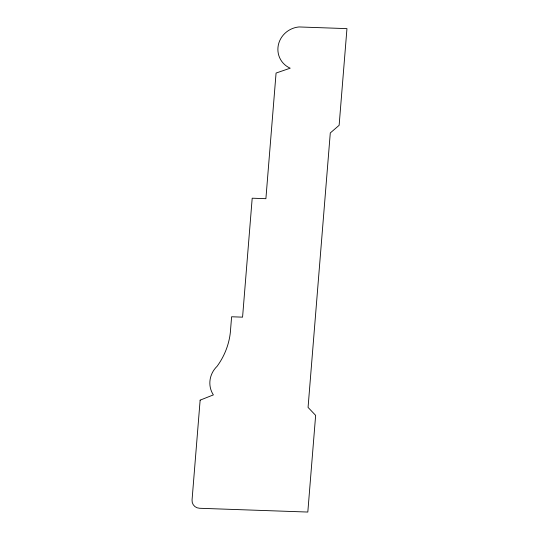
<?xml version="1.0" encoding="UTF-8"?>
<svg xmlns="http://www.w3.org/2000/svg" width="539" height="539" viewBox="0 0 539 539"><rect width="100%" height="100%" fill="white"/><g stroke="black" fill="none" stroke-linecap="round" stroke-linejoin="round"><path stroke-width="0.81" d="M200.137 400.147L192.052 499.99A8.321 7.903 -28.4 0 0 199.605 508.27L307.816 512.05L315.645 415.367L308.065 407.417L330.286 132.958L339.132 125.311L346.961 28.628L299.03 26.95A22.463 21.338 -28.4 0 0 278.353 44.932A22.463 21.338 -28.4 0 0 290.198 68.19L276.069 73.055L265.895 198.682L252.198 198.204L242.57 317.154L231.608 316.77L230.342 332.415A71.505 67.927 -28.4 0 1 217.116 366.264A23.655 22.476 -28.4 0 0 213.37 394.898L200.137 400.147"/></g></svg>
